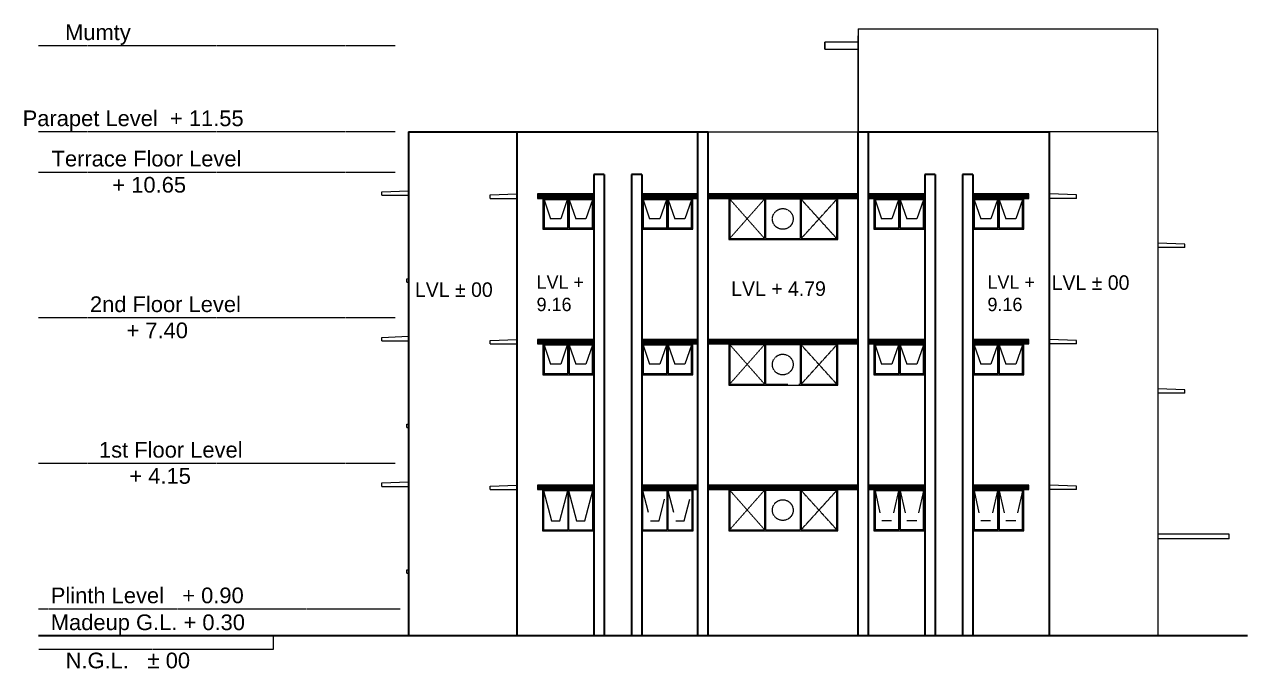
# Model space of a CAD drawing. Header units: metres. Extents: x 1545540 to 2027037, y 435419 to 693806.
# Drawn here: x 1896411 to 1923717, y 508900 to 523277 of the extents above; entities that cross this region are included whole.
import ezdxf

# ---------------------------------------------------------------- set-up
doc = ezdxf.new("R2010")
doc.units = ezdxf.units.M
doc.header["$LTSCALE"] = 1000
doc.linetypes.add('DASHED', pattern=[0.75, 0.5, -0.25])
for name, color, linetype, lineweight in [('2 elevation', 1, 'Continuous', 5), ('beam', 10, 'Continuous', 30), ('beam l', 10, 'Continuous', 20), ('chaja l', 7, 'Continuous', 15), ('coloum hatch', 254, 'Continuous', 9), ('Column', 252, 'Continuous', 30), ('elevation', 1, 'Continuous', 13), ('G.L', 7, 'Continuous', 30), ('plinth', 7, 'DASHED', 20), ('Ventilator', 6, 'DASHED', 18), ('Wall', 7, 'Continuous', 30), ('wall l', 7, 'Continuous', 20)]:
    doc.layers.add(name, color=color, linetype=linetype, lineweight=lineweight)
doc.layers.add('text', color=7, linetype='Continuous')
doc.styles.add('style1', font='')
doc.styles.get('style1').set_extended_font_data('Century Gothic')
pattern_1 = [(180, (5501782.88, 965922.53), (-9e-15, 28.75), [])]
pattern_2 = [(180, (5501782.88, 965923.088), (-9e-15, 28.75), [])]
pattern_3 = [(180, (5501782.88, 965922.81), (-9e-15, 28.75), [])]

# ---------------------------------------------------------------- blocks, each defined once
blk = doc.blocks.new('UIUI')
at = {"layer": 'Ventilator', "linetype": 'Continuous'}
for p, q in [((4358.611, -218.758), (4359.151, -218.758)), ((4358.611, -219.638), (4358.611, -218.758)), ((4358.621, -218.768), (4359.141, -218.768)), ((4358.621, -219.628), (4358.621, -218.768)), ((4359.141, -218.768), (4359.141, -219.628)), ((4359.151, -218.758), (4359.151, -219.638)), ((4359.172, -218.758), (4359.712, -218.758)), ((4359.172, -218.758), (4359.172, -219.638)), ((4359.182, -218.768), (4359.702, -218.768)), ((4359.182, -218.768), (4359.182, -219.628)), ((4359.702, -218.768), (4359.702, -219.628)), ((4359.712, -218.758), (4359.712, -219.638)), ((4359.151, -219.638), (4358.611, -219.638)), ((4359.141, -219.628), (4358.621, -219.628)), ((4359.712, -219.638), (4359.172, -219.638)), ((4359.702, -219.628), (4359.182, -219.628))]:
    blk.add_line(p, q, dxfattribs=at)
blk.add_lwpolyline([(4358.591, -218.738), (4359.732, -218.738), (4359.732, -219.658), (4358.591, -219.658)], close=True, dxfattribs=at)
blk = doc.blocks.new('5656')
at = {"layer": 'Ventilator', "linetype": 'Continuous'}
for p, q in [((3748.618, -755.235), (3749.158, -755.235)), ((3748.618, -755.884), (3748.618, -755.235)), ((3748.628, -755.245), (3749.148, -755.245)), ((3748.628, -755.874), (3748.628, -755.245)), ((3749.148, -755.245), (3749.148, -755.874)), ((3749.158, -755.235), (3749.158, -755.884)), ((3749.179, -755.235), (3749.719, -755.235)), ((3749.179, -755.235), (3749.179, -755.884)), ((3749.189, -755.245), (3749.709, -755.245)), ((3749.189, -755.245), (3749.189, -755.874)), ((3749.709, -755.245), (3749.709, -755.874)), ((3749.719, -755.235), (3749.719, -755.884)), ((3749.158, -755.884), (3748.618, -755.884)), ((3749.148, -755.874), (3748.628, -755.874)), ((3749.719, -755.884), (3749.179, -755.884)), ((3749.709, -755.874), (3749.189, -755.874))]:
    blk.add_line(p, q, dxfattribs=at)
blk.add_lwpolyline([(3748.598, -755.215), (3749.739, -755.215), (3749.739, -755.904), (3748.598, -755.904)], close=True, dxfattribs=at)
blk = doc.blocks.new('v3')
at = {"layer": 'Ventilator'}
for p, q in [((3730.565, -85.47), (3731.71, -85.47)), ((3730.585, -86.37), (3730.585, -85.49)), ((3731.128, -85.49), (3730.585, -85.49)), ((3730.762, -86.17), (3730.585, -85.49)), ((3731.128, -85.49), (3730.951, -86.17)), ((3731.128, -85.49), (3731.128, -86.37)), ((3731.69, -85.49), (3731.148, -85.49)), ((3731.148, -85.49), (3731.148, -86.37)), ((3731.325, -86.17), (3731.148, -85.49)), ((3731.69, -85.49), (3731.513, -86.17)), ((3730.951, -86.17), (3730.762, -86.17)), ((3731.097, -86.37), (3730.585, -86.37))]:
    blk.add_line(p, q, dxfattribs=at)
for points in [[(3731.71, -85.47), (3731.71, -86.39), (3730.565, -86.39), (3730.565, -85.47)], [(3731.128, -86.37), (3730.585, -86.37), (3730.585, -85.49)], [(3731.69, -85.49), (3731.69, -86.37), (3731.148, -86.37)], [(3731.513, -86.17), (3731.325, -86.17)]]:
    blk.add_lwpolyline(points, dxfattribs=at)

msp = doc.modelspace()

# ---------------------------------------------------------------- hatches: boundary and pattern name
at = {"layer": '2 elevation', "ltscale": 0.05}
h = msp.add_hatch(dxfattribs=at)
h.set_pattern_fill('ANSI31', color=256, scale=230, angle=315, style=0)
h.set_pattern_definition(pattern_1)
h.paths.add_polyline_path([(1907867.0706, 519496.2238), (1909122.0706, 519496.2238), (1909122.0706, 519396.2238), (1907981.0705, 519396.2238), (1907867.0706, 519396.2238)])
h = msp.add_hatch(dxfattribs=at)
h.set_pattern_fill('ANSI31', color=256, scale=230, angle=315, style=0)
h.set_pattern_definition(pattern_1)
h.paths.add_polyline_path([(1910192.0706, 519496.2238), (1911447.0705, 519496.2238), (1911447.0705, 519396.2238), (1910192.0706, 519396.2238)])
h = msp.add_hatch(dxfattribs=at)
h.set_pattern_fill('ANSI31', color=256, scale=230, angle=315, style=0)
h.set_pattern_definition(pattern_1)
h.paths.add_polyline_path([(1915027.0706, 519496.2238), (1915027.0706, 519396.2238), (1911677.0705, 519396.2238), (1911677.0705, 519496.2238)])
h = msp.add_hatch(dxfattribs=at)
h.set_pattern_fill('ANSI31', color=256, scale=230, angle=315, style=0)
h.set_pattern_definition(pattern_1)
h.paths.add_polyline_path([(1915257.0706, 519496.2238), (1916512.0706, 519496.2238), (1916512.0706, 519396.2238), (1915371.0706, 519396.2238), (1915257.0706, 519396.2238)])
h = msp.add_hatch(dxfattribs=at)
h.set_pattern_fill('ANSI31', color=256, scale=230, angle=315, style=0)
h.set_pattern_definition(pattern_1)
h.paths.add_polyline_path([(1917582.0706, 519496.2238), (1918837.0706, 519496.2238), (1918837.0706, 519396.2238), (1917582.0706, 519396.2238)])
h = msp.add_hatch(dxfattribs=at)
h.set_pattern_fill('ANSI31', color=256, scale=230, angle=315, style=0)
h.set_pattern_definition(pattern_3)
h.paths.add_polyline_path([(1907867.0705, 516246.5022), (1909122.0706, 516246.5022), (1909122.0706, 516146.5022), (1907981.0705, 516146.5022), (1907867.0705, 516146.5022)])
h = msp.add_hatch(dxfattribs=at)
h.set_pattern_fill('ANSI31', color=256, scale=230, angle=315, style=0)
h.set_pattern_definition(pattern_3)
h.paths.add_polyline_path([(1910192.0706, 516246.5022), (1911447.0705, 516246.5022), (1911447.0705, 516146.5022), (1910192.0706, 516146.5022)])
h = msp.add_hatch(dxfattribs=at)
h.set_pattern_fill('ANSI31', color=256, scale=230, angle=315, style=0)
h.set_pattern_definition(pattern_3)
h.paths.add_polyline_path([(1915027.0706, 516246.5022), (1915027.0706, 516146.5022), (1911677.0705, 516146.5022), (1911677.0705, 516246.5022)])
h = msp.add_hatch(dxfattribs=at)
h.set_pattern_fill('ANSI31', color=256, scale=230, angle=315, style=0)
h.set_pattern_definition(pattern_3)
h.paths.add_polyline_path([(1915257.0706, 516246.5022), (1916512.0706, 516246.5022), (1916512.0706, 516146.5022), (1915371.0706, 516146.5022), (1915257.0706, 516146.5022)])
h = msp.add_hatch(dxfattribs=at)
h.set_pattern_fill('ANSI31', color=256, scale=230, angle=315, style=0)
h.set_pattern_definition(pattern_3)
h.paths.add_polyline_path([(1917582.0706, 516246.5022), (1918837.0706, 516246.5022), (1918837.0706, 516146.5022), (1917582.0706, 516146.5022)])
h = msp.add_hatch(dxfattribs=at)
h.set_pattern_fill('ANSI31', color=256, scale=230, angle=315, style=0)
h.set_pattern_definition(pattern_2)
h.paths.add_polyline_path([(1907867.0705, 512996.7805), (1909122.0706, 512996.7805), (1909122.0706, 512896.7805), (1907981.0705, 512896.7805), (1907867.0705, 512896.7805)])
h = msp.add_hatch(dxfattribs=at)
h.set_pattern_fill('ANSI31', color=256, scale=230, angle=315, style=0)
h.set_pattern_definition(pattern_2)
h.paths.add_polyline_path([(1910192.0706, 512996.7805), (1911447.0705, 512996.7805), (1911447.0705, 512896.7805), (1910192.0706, 512896.7805)])
h = msp.add_hatch(dxfattribs=at)
h.set_pattern_fill('ANSI31', color=256, scale=230, angle=315, style=0)
h.set_pattern_definition(pattern_2)
h.paths.add_polyline_path([(1911677.0705, 512896.7805), (1911677.0705, 512996.7805), (1915027.0706, 512996.7805), (1915027.0706, 512896.7805)])
h = msp.add_hatch(dxfattribs=at)
h.set_pattern_fill('ANSI31', color=256, scale=230, angle=315, style=0)
h.set_pattern_definition(pattern_2)
h.paths.add_polyline_path([(1915257.0706, 512996.7805), (1916512.0706, 512996.7805), (1916512.0706, 512896.7805), (1915371.0706, 512896.7805), (1915257.0706, 512896.7805)])
h = msp.add_hatch(dxfattribs=at)
h.set_pattern_fill('ANSI31', color=256, scale=230, angle=315, style=0)
h.set_pattern_definition(pattern_2)
h.paths.add_polyline_path([(1917582.0706, 512996.7805), (1918837.0706, 512996.7805), (1918837.0706, 512896.7805), (1917582.0706, 512896.7805)])

# ---------------------------------------------------------------- linework, layer by layer
for p, q in [((1915027.0706, 523177.1267), (1921717.0705, 523177.1267)), ((1915027.0706, 523177.1267), (1915027.0706, 520877.059)), ((1915027.0706, 520877.059), (1915027.0706, 523020.2659)), ((1921717.0706, 520877.059), (1921717.0705, 523177.1267)), ((1914277.0705, 522726.7806), (1914277.0705, 522883.6414)), ((1904387.0707, 519467.0588), (1904582.7228, 519467.0588)), ((1904387.0712, 519542.059), (1904987.0706, 519567.059)), ((1904387.0712, 519467.059), (1904387.0712, 519542.059)), ((1904387.0712, 519467.059), (1904987.0706, 519467.059)), ((1922317.07, 518371.5022), (1921717.0706, 518396.5022)), ((1922317.07, 518296.5022), (1921717.0706, 518296.5022)), ((1922317.0705, 518296.502), (1922121.4183, 518296.502)), ((1922317.07, 518296.5022), (1922317.07, 518371.5022)), ((1904947.0706, 517602.0591), (1904987.0706, 517604.7401)), ((1904947.0706, 517527.0591), (1904947.0706, 517602.0591)), ((1904947.0706, 517527.0591), (1904987.0706, 517527.0591)), ((1904947.0706, 517527.0591), (1904987.0706, 517527.0591)), ((1904387.0707, 516217.0588), (1904582.7228, 516217.0588)), ((1904387.0712, 516292.059), (1904987.0706, 516317.059)), ((1904387.0712, 516217.059), (1904387.0712, 516292.059)), ((1904387.0712, 516217.059), (1904987.0706, 516217.059)), ((1918837.0706, 516146.5022), (1917582.0706, 516146.5022)), ((1922317.07, 515121.7806), (1921717.0706, 515146.7806)), ((1922317.07, 515046.7806), (1921717.0706, 515046.7806)), ((1922317.0705, 515046.7804), (1922121.4183, 515046.7804)), ((1922317.07, 515046.7806), (1922317.07, 515121.7806)), ((1904947.0706, 514352.0591), (1904987.0706, 514354.7401)), ((1904947.0706, 514277.0591), (1904947.0706, 514352.0591)), ((1904947.0706, 514277.0591), (1904987.0706, 514277.0591)), ((1904387.0707, 512967.0589), (1904582.7228, 512967.0589)), ((1904387.0712, 513042.0591), (1904987.0706, 513067.0591)), ((1904387.0712, 512967.0591), (1904387.0712, 513042.0591)), ((1904387.0712, 512967.0591), (1904987.0706, 512967.0591)), ((1918837.0706, 512896.7805), (1917582.0706, 512896.7805)), ((1923304.6461, 511897.0588), (1921717.0706, 511897.059)), ((1923304.6461, 511797.0588), (1921717.0706, 511797.059)), ((1923304.6466, 511797.0586), (1923108.9944, 511797.0588)), ((1923304.6461, 511797.0588), (1923304.6461, 511897.0588)), ((1904947.0706, 511102.0591), (1904987.0706, 511104.7401)), ((1904947.0706, 511027.0591), (1904947.0706, 511102.0591)), ((1904947.0706, 511027.0591), (1904987.0706, 511027.0591)), ((1904947.0706, 511027.0591), (1904987.0706, 511027.0591))]:
    msp.add_line(p, q, dxfattribs=at)
for points in [[(1915027.0706, 522883.6414), (1914277.0705, 522883.6414), (1914277.0705, 522726.7806), (1915027.0706, 522726.7806)], [(1916512.0706, 519496.2238), (1915257.0706, 519496.2238), (1915257.0706, 519396.2238), (1916512.0706, 519396.2238)], [(1918837.0706, 519496.2238), (1917582.0706, 519496.2238), (1917582.0706, 519396.2238), (1918837.0706, 519396.2238)], [(1916512.0706, 516246.5022), (1915257.0706, 516246.5022), (1915257.0706, 516146.5022), (1916512.0706, 516146.5022)], [(1918837.0706, 516246.5022), (1917582.0706, 516246.5022), (1917582.0706, 516146.5022), (1918837.0706, 516146.5022)], [(1911447.0705, 512996.7805), (1910192.0706, 512996.7805), (1910192.0706, 512896.7805), (1911447.0705, 512896.7805)], [(1915027.0706, 512996.7805), (1911677.0705, 512996.7805), (1911677.0705, 512896.7805), (1915027.0706, 512896.7805)], [(1916512.0706, 512996.7805), (1915257.0706, 512996.7805), (1915257.0706, 512896.7805), (1916512.0706, 512896.7805)], [(1918837.0706, 512996.7805), (1917582.0706, 512996.7805), (1917582.0706, 512896.7805), (1918837.0706, 512896.7805)]]:
    msp.add_lwpolyline(points, close=True, dxfattribs=at)
at = {"layer": 'beam', "ltscale": 0.05}
for p, q in [((1911447.0705, 519396.2238), (1910192.0706, 519396.2238)), ((1916512.0706, 519396.2238), (1915257.0706, 519396.2238)), ((1918837.0706, 519396.2238), (1917582.0706, 519396.2238)), ((1911447.0705, 516146.5022), (1910192.0706, 516146.5022)), ((1916512.0706, 516146.5022), (1915257.0706, 516146.5022)), ((1911447.0705, 512896.7805), (1910192.0706, 512896.7805)), ((1916512.0706, 512896.7805), (1915257.0706, 512896.7805))]:
    msp.add_line(p, q, dxfattribs=at)
at = {"layer": 'beam l', "ltscale": 0.05}
msp.add_line((1915027.0706, 512896.7805), (1911677.0705, 512896.7805), dxfattribs=at)
at = {"layer": 'chaja l', "ltscale": 0.05}
msp.add_line((1915027.0706, 520877.059), (1915027.0706, 521160.234), dxfattribs=at)
at = {"layer": 'coloum hatch', "ltscale": 0.05}
msp.add_line((1921717.0706, 520877.059), (1921717.0706, 509627.059), dxfattribs=at)
at = {"layer": 'Column', "ltscale": 0.05}
for p, q in [((1904987.0706, 520877.059), (1904987.0706, 509627.059)), ((1907407.0706, 520877.059), (1907407.0706, 509627.059)), ((1911447.0705, 509627.059), (1911447.0705, 520877.059)), ((1911677.0705, 509627.059), (1911677.0705, 520877.059)), ((1915027.0706, 509627.059), (1915027.0706, 520877.059)), ((1915257.0706, 509627.059), (1915257.0706, 520877.059)), ((1919297.0706, 509627.059), (1919297.0706, 520877.059))]:
    msp.add_line(p, q, dxfattribs=at)
at = {"layer": 'elevation', "ltscale": 0.05}
for p, q in [((1906807.0707, 519396.2235), (1907002.7228, 519396.2236)), ((1906807.0712, 519471.2238), (1907407.0706, 519496.2238)), ((1906807.0712, 519396.2238), (1906807.0712, 519471.2238)), ((1906807.0712, 519396.2238), (1907407.0706, 519396.2238)), ((1909122.0706, 519396.2238), (1907867.0705, 519396.2238)), ((1915027.0706, 519396.2238), (1911677.0705, 519396.2238)), ((1919897.07, 519471.2236), (1919297.0706, 519496.2236)), ((1919897.07, 519396.2236), (1919297.0706, 519396.2236)), ((1919897.0705, 519396.2234), (1919701.4183, 519396.2235)), ((1919897.07, 519396.2236), (1919897.07, 519471.2236)), ((1906807.0707, 516146.502), (1907002.7228, 516146.502)), ((1906807.0712, 516221.5022), (1907407.0706, 516246.5022)), ((1906807.0712, 516146.5022), (1906807.0712, 516221.5022)), ((1906807.0712, 516146.5022), (1907407.0706, 516146.5022)), ((1909122.0706, 516146.5022), (1907867.0705, 516146.5022)), ((1915026.9423, 516146.5022), (1911676.9423, 516146.5022)), ((1919897.07, 516221.5021), (1919297.0706, 516246.5021)), ((1919897.07, 516146.5021), (1919297.0706, 516146.5021)), ((1919897.0705, 516146.5018), (1919701.4183, 516146.5019)), ((1919897.07, 516146.5021), (1919897.07, 516221.5021)), ((1906807.0707, 512896.7804), (1907002.7228, 512896.7804)), ((1906807.0712, 512971.7806), (1907407.0706, 512996.7806)), ((1906807.0712, 512896.7806), (1906807.0712, 512971.7806)), ((1906807.0712, 512896.7806), (1907407.0706, 512896.7806)), ((1909122.0706, 512896.7805), (1907867.0705, 512896.7805)), ((1919897.07, 512971.7805), (1919297.0706, 512996.7805)), ((1919897.07, 512896.7805), (1919297.0706, 512896.7805)), ((1919897.0705, 512896.7803), (1919701.4183, 512896.7803)), ((1919897.07, 512896.7805), (1919897.07, 512971.7805))]:
    msp.add_line(p, q, dxfattribs=at)
for points in [[(1909122.0706, 519496.2238), (1907867.0706, 519496.2238), (1907867.0706, 519396.2238), (1909122.0706, 519396.2238)], [(1911447.0705, 519496.2238), (1910192.0706, 519496.2238), (1910192.0706, 519396.2238), (1911447.0706, 519396.2238)], [(1915027.0706, 519496.2238), (1911677.0705, 519496.2238), (1911677.0705, 519396.2238), (1915027.0706, 519396.2238)], [(1909122.0706, 516246.5022), (1907867.0705, 516246.5022), (1907867.0705, 516146.5022), (1909122.0706, 516146.5022)], [(1911447.0705, 516246.5022), (1910192.0706, 516246.5022), (1910192.0706, 516146.5022), (1911447.0705, 516146.5022)], [(1915027.0706, 516246.5022), (1911677.0705, 516246.5022), (1911677.0705, 516146.5022), (1915027.0706, 516146.5022)], [(1909122.0706, 512996.7805), (1907867.0705, 512996.7805), (1907867.0705, 512896.7805), (1909122.0706, 512896.7805)]]:
    msp.add_lwpolyline(points, close=True, dxfattribs=at)
at = {"layer": 'G.L', "ltscale": 0.05}
msp.add_line((1923717.0706, 509627.059), (1896724.2547, 509627.059), dxfattribs=at)
at = {"layer": 'plinth', "ltscale": 0.03}
for p, q in [((1904684.7337, 522796.8163), (1896724.2547, 522796.8163)), ((1904684.7337, 520877.059), (1896724.2547, 520877.059)), ((1904684.7337, 519976.2238), (1896724.2547, 519976.2238)), ((1904684.7337, 516726.5022), (1896724.2547, 516726.5022)), ((1904684.7337, 513476.7806), (1896724.2547, 513476.7806)), ((1904796.5923, 510227.059), (1896724.2547, 510227.059)), ((1901965.9724, 509627.059), (1901965.9724, 509327.059)), ((1901965.9724, 509327.059), (1896724.2547, 509327.059))]:
    msp.add_line(p, q, dxfattribs=at)
at = {"layer": 'Ventilator'}
for p, q in [((1908011.0705, 519366.2238), (1908158.0114, 518941.998)), ((1908531.0705, 519366.2238), (1908384.1296, 518941.998)), ((1908572.0706, 519366.2238), (1908719.0115, 518941.998)), ((1909092.0706, 519366.2238), (1908945.1297, 518941.998)), ((1910222.0706, 519366.2238), (1910369.0115, 518941.998)), ((1910742.0706, 519366.2238), (1910595.1297, 518941.998)), ((1910783.0706, 519366.2238), (1910930.0115, 518941.998)), ((1911303.0706, 519366.2238), (1911156.1297, 518941.998)), ((1915401.0705, 519366.2238), (1915548.0114, 518941.998)), ((1915921.0705, 519366.2238), (1915774.1296, 518941.998)), ((1915962.0706, 519366.2238), (1916109.0115, 518941.998)), ((1916482.0706, 519366.2238), (1916335.1297, 518941.998)), ((1917612.0706, 519366.2238), (1917759.0115, 518941.998)), ((1918132.0706, 519366.2238), (1917985.1297, 518941.998)), ((1918173.0706, 519366.2238), (1918320.0115, 518941.998)), ((1918693.0706, 519366.2238), (1918546.1297, 518941.998)), ((1908384.1296, 518941.998), (1908158.0114, 518941.998)), ((1908945.1297, 518941.998), (1908719.0115, 518941.998)), ((1910595.1297, 518941.998), (1910369.0115, 518941.998)), ((1911156.1297, 518941.998), (1910930.0115, 518941.998)), ((1915774.1296, 518941.998), (1915548.0114, 518941.998)), ((1916335.1297, 518941.998), (1916109.0115, 518941.998)), ((1917985.1297, 518941.998), (1917759.0115, 518941.998)), ((1918546.1297, 518941.998), (1918320.0115, 518941.998)), ((1908011.0705, 516116.5022), (1908158.0114, 515692.2765)), ((1908531.0705, 516116.5022), (1908384.1296, 515692.2765)), ((1908572.0706, 516116.5022), (1908719.0115, 515692.2765)), ((1909092.0706, 516116.5022), (1908945.1297, 515692.2765)), ((1910222.0706, 516116.5022), (1910369.0115, 515692.2765)), ((1910742.0706, 516116.5022), (1910595.1297, 515692.2765)), ((1910783.0706, 516116.5022), (1910930.0115, 515692.2765)), ((1911303.0706, 516116.5022), (1911156.1297, 515692.2765)), ((1915401.0705, 516116.5022), (1915548.0114, 515692.2765)), ((1915921.0705, 516116.5022), (1915774.1296, 515692.2765)), ((1915962.0706, 516116.5022), (1916109.0115, 515692.2765)), ((1916482.0706, 516116.5022), (1916335.1297, 515692.2765)), ((1917612.0706, 516116.5022), (1917759.0115, 515692.2765)), ((1918132.0706, 516116.5022), (1917985.1297, 515692.2765)), ((1918173.0706, 516116.5022), (1918320.0115, 515692.2765)), ((1918693.0706, 516116.5022), (1918546.1297, 515692.2765)), ((1908384.1296, 515692.2765), (1908158.0114, 515692.2765)), ((1908945.1297, 515692.2765), (1908719.0115, 515692.2765)), ((1910595.1297, 515692.2765), (1910369.0115, 515692.2765)), ((1911156.1297, 515692.2765), (1910930.0115, 515692.2765)), ((1915774.1296, 515692.2765), (1915548.0114, 515692.2765)), ((1916335.1297, 515692.2765), (1916109.0115, 515692.2765)), ((1917985.1297, 515692.2765), (1917759.0115, 515692.2765)), ((1918546.1297, 515692.2765), (1918320.0115, 515692.2765)), ((1912953.0705, 515246.5022), (1913729.0705, 515246.5022)), ((1910212.0706, 512876.7805), (1910388.9921, 512196.7805)), ((1910577.649, 512196.7805), (1910754.5706, 512876.7805)), ((1910774.5706, 512876.7805), (1910951.4921, 512196.7805)), ((1911140.149, 512196.7805), (1911317.0706, 512876.7805)), ((1915401.0706, 512866.7805), (1915551.4742, 512196.7805)), ((1915921.0706, 512866.7805), (1915770.6669, 512196.7805)), ((1915962.0706, 512866.7805), (1916112.4743, 512196.7805)), ((1916482.0706, 512866.7805), (1916331.6669, 512196.7805)), ((1917612.0706, 512866.7805), (1917762.4742, 512196.7805)), ((1918132.0706, 512866.7805), (1917981.6669, 512196.7805)), ((1918173.0706, 512866.7805), (1918323.4743, 512196.7805)), ((1918693.0706, 512866.7805), (1918542.6669, 512196.7805)), ((1910951.4921, 512196.7805), (1911140.149, 512196.7805)), ((1915770.6669, 512196.7805), (1915551.4742, 512196.7805)), ((1916331.6669, 512196.7805), (1916112.4743, 512196.7805)), ((1917981.6669, 512196.7805), (1917762.4742, 512196.7805)), ((1918542.6669, 512196.7805), (1918323.4743, 512196.7805))]:
    msp.add_line(p, q, dxfattribs=at)
at = {"layer": 'Ventilator', "linetype": 'Continuous'}
for p, q in [((1910752.0706, 519376.2238), (1910212.0706, 519376.2238)), ((1910212.0706, 519376.2238), (1910212.0706, 518726.5726)), ((1910742.0706, 519366.2238), (1910222.0706, 519366.2238)), ((1910222.0706, 519366.2238), (1910222.0706, 518736.5726)), ((1910742.0706, 519366.2238), (1910742.0706, 518736.5726)), ((1910752.0706, 519376.2238), (1910752.0706, 518726.5726)), ((1911313.0706, 519376.2238), (1910773.0706, 519376.2238)), ((1910773.0706, 519376.2238), (1910773.0706, 518726.5726)), ((1911303.0706, 519366.2238), (1910783.0706, 519366.2238)), ((1910783.0706, 519366.2238), (1910783.0706, 518736.5726)), ((1911303.0706, 518736.5726), (1911303.0706, 519366.2238)), ((1911313.0706, 518726.5726), (1911313.0706, 519376.2238)), ((1912137.0705, 519396.2238), (1912137.0705, 518476.2238)), ((1912137.0705, 519396.2238), (1914567.0706, 519396.2238)), ((1912157.0705, 519376.2238), (1912157.0705, 518496.2238)), ((1912933.0705, 519376.2238), (1912157.0705, 519376.2238)), ((1912933.0705, 519376.2238), (1912933.0705, 518496.2238)), ((1912953.0705, 519376.2238), (1912953.0705, 518496.2238)), ((1913729.0705, 519376.2238), (1912953.0705, 519376.2238)), ((1913729.0705, 519376.2238), (1913729.0705, 518496.2238)), ((1913749.0705, 519376.2238), (1913749.0705, 518496.2238)), ((1914547.0706, 519376.2238), (1913749.0705, 519376.2238)), ((1914547.0706, 518496.2238), (1914547.0706, 519376.2238)), ((1914567.0706, 518476.2238), (1914567.0706, 519396.2238)), ((1910212.0706, 518726.5726), (1910752.0706, 518726.5726)), ((1910222.0706, 518736.5726), (1910742.0706, 518736.5726)), ((1910773.0706, 518726.5726), (1911313.0706, 518726.5726)), ((1910783.0706, 518736.5726), (1911303.0706, 518736.5726)), ((1912137.0705, 518476.2238), (1914567.0706, 518476.2238)), ((1912157.0705, 518496.2238), (1912933.0705, 518496.2238)), ((1912953.0705, 518496.2238), (1913729.0705, 518496.2238)), ((1913749.0705, 518496.2238), (1914547.0706, 518496.2238)), ((1910752.0706, 516126.5022), (1910212.0706, 516126.5022)), ((1910212.0706, 516126.5022), (1910212.0706, 515476.851)), ((1910742.0706, 516116.5022), (1910222.0706, 516116.5022)), ((1910222.0706, 516116.5022), (1910222.0706, 515486.851)), ((1910742.0706, 516116.5022), (1910742.0706, 515486.851)), ((1910752.0706, 516126.5022), (1910752.0706, 515476.851)), ((1911313.0706, 516126.5022), (1910773.0706, 516126.5022)), ((1910773.0706, 516126.5022), (1910773.0706, 515476.851)), ((1911303.0706, 516116.5022), (1910783.0706, 516116.5022)), ((1910783.0706, 516116.5022), (1910783.0706, 515486.851)), ((1911303.0706, 515486.851), (1911303.0706, 516116.5022)), ((1911313.0706, 515476.851), (1911313.0706, 516126.5022)), ((1912137.0705, 516146.5022), (1912137.0705, 515226.5022)), ((1912137.0705, 516146.5022), (1914567.0706, 516146.5022)), ((1912157.0705, 516126.5022), (1912157.0705, 515246.5022)), ((1912933.0705, 516126.5022), (1912157.0705, 516126.5022)), ((1912933.0705, 516126.5022), (1912933.0705, 515246.5022)), ((1912953.0705, 516126.5022), (1912953.0705, 515246.5022)), ((1913729.0705, 516126.5022), (1912953.0705, 516126.5022)), ((1913729.0705, 516126.5022), (1913729.0705, 515246.5022)), ((1913749.0705, 516126.5022), (1913749.0705, 515246.5022)), ((1914547.0706, 516126.5022), (1913749.0705, 516126.5022)), ((1914547.0706, 515246.5022), (1914547.0706, 516126.5022)), ((1914567.0706, 515226.5022), (1914567.0706, 516146.5022)), ((1910212.0706, 515476.851), (1910752.0706, 515476.851)), ((1910222.0706, 515486.851), (1910742.0706, 515486.851)), ((1910773.0706, 515476.851), (1911313.0706, 515476.851)), ((1910783.0706, 515486.851), (1911303.0706, 515486.851)), ((1912137.0705, 515226.5022), (1914567.0706, 515226.5022)), ((1912157.0705, 515246.5022), (1912933.0705, 515246.5022)), ((1913749.0705, 515246.5022), (1914547.0706, 515246.5022)), ((1911337.0706, 512896.7805), (1910192.0706, 512896.7805)), ((1910212.0706, 512876.7805), (1910754.5706, 512876.7805)), ((1910754.5706, 512876.7805), (1910754.5706, 511996.7805)), ((1910774.5706, 512876.7805), (1910774.5706, 511996.7805)), ((1910774.5706, 512876.7805), (1911317.0706, 512876.7805)), ((1911317.0706, 511996.7805), (1911317.0706, 512876.7805)), ((1912137.0705, 512896.7805), (1912137.0705, 511976.7805)), ((1912137.0705, 512896.7805), (1914567.0706, 512896.7805)), ((1912157.0705, 512876.7805), (1912157.0705, 511996.7805)), ((1912933.0705, 512876.7805), (1912157.0705, 512876.7805)), ((1912933.0705, 512876.7805), (1912933.0705, 511996.7805)), ((1912953.0705, 512876.7805), (1912953.0705, 511996.7805)), ((1913729.0705, 512876.7805), (1912953.0705, 512876.7805)), ((1913729.0705, 512876.7805), (1913729.0705, 511996.7805)), ((1913749.0705, 512876.7805), (1913749.0705, 511996.7805)), ((1914547.0706, 512876.7805), (1913749.0705, 512876.7805)), ((1914547.0706, 511996.7805), (1914547.0706, 512876.7805)), ((1914567.0706, 511976.7805), (1914567.0706, 512896.7805)), ((1910805.0706, 511996.7805), (1911317.0706, 511996.7805)), ((1912157.0705, 511996.7805), (1912933.0705, 511996.7805)), ((1912953.0705, 511996.7805), (1913729.0705, 511996.7805)), ((1913749.0705, 511996.7805), (1914547.0706, 511996.7805)), ((1912137.0705, 511976.7805), (1914567.0706, 511976.7805))]:
    msp.add_line(p, q, dxfattribs=at)
at = {"layer": 'Ventilator', "ltscale": 0.003}
for p, q in [((1912157.0705, 519376.2238), (1912933.0705, 518496.2238)), ((1912157.0705, 518496.2238), (1912933.0705, 519376.2238)), ((1913749.0705, 519376.2238), (1914547.0706, 518496.2238)), ((1914547.0706, 519376.2238), (1913749.0705, 518496.2238)), ((1912157.0705, 516126.5022), (1912933.0705, 515246.5022)), ((1912157.0705, 515246.5022), (1912933.0705, 516126.5022)), ((1913749.0705, 516126.5022), (1914547.0706, 515246.5022)), ((1914547.0706, 516126.5022), (1913749.0705, 515246.5022)), ((1912157.0705, 512876.7805), (1912933.0705, 511996.7805)), ((1912157.0705, 511996.7805), (1912933.0705, 512876.7805)), ((1913749.0705, 512876.7805), (1914547.0706, 511996.7805)), ((1914547.0706, 512876.7805), (1913749.0705, 511996.7805))]:
    msp.add_line(p, q, dxfattribs=at)
at = {"layer": 'Ventilator', "linetype": 'Continuous'}
for points in [[(1911333.0706, 519396.2238), (1910192.0706, 519396.2238), (1910192.0706, 518706.5726), (1911333.0706, 518706.5726)], [(1911333.0706, 516146.5022), (1910192.0706, 516146.5022), (1910192.0706, 515456.851), (1911333.0706, 515456.851)]]:
    msp.add_lwpolyline(points, close=True, dxfattribs=at)
for points in [[(1910192.0706, 512896.7805), (1910192.0706, 511976.7805), (1911337.0706, 511976.7805), (1911337.0706, 512896.7805)], [(1910212.0706, 512876.7805), (1910212.0706, 511996.7805), (1910754.5706, 511996.7805)], [(1910774.5706, 511996.7805), (1911317.0706, 511996.7805), (1911317.0706, 512876.7805)]]:
    msp.add_lwpolyline(points, dxfattribs=at)
at = {"layer": 'Ventilator'}
msp.add_lwpolyline([(1910388.9921, 512196.7805), (1910577.649, 512196.7805)], dxfattribs=at)
at = {"layer": 'Ventilator', "ltscale": 0.003}
for centre in [(1913341.0705, 518936.2238), (1913341.0705, 515686.5022), (1913341.0705, 512436.7805)]:
    msp.add_circle(centre, 231.25, dxfattribs=at)
at = {"layer": 'Wall', "ltscale": 0.05}
for p, q in [((1904987.0706, 520877.059), (1911677.0705, 520877.059)), ((1915027.0706, 520877.059), (1919297.0706, 520877.059)), ((1909122.0706, 519927.059), (1909122.0706, 509627.059)), ((1909352.0706, 519927.059), (1909122.0706, 519927.059)), ((1909352.0706, 519927.059), (1909352.0706, 509627.059)), ((1909962.0706, 519927.059), (1909962.0706, 509627.059)), ((1910192.0706, 519927.059), (1909962.0706, 519927.059)), ((1910192.0706, 519927.059), (1910192.0706, 509627.059)), ((1916512.0706, 519927.059), (1916512.0706, 509627.059)), ((1916742.0706, 519927.059), (1916512.0706, 519927.059)), ((1916742.0706, 519927.059), (1916742.0706, 509627.059)), ((1917352.0706, 519927.059), (1917352.0706, 509627.059)), ((1917582.0706, 519927.059), (1917352.0706, 519927.059)), ((1917582.0706, 519927.059), (1917582.0706, 509627.059))]:
    msp.add_line(p, q, dxfattribs=at)
at = {"layer": 'wall l', "ltscale": 0.05}
for p, q in [((1911677.0705, 520877.059), (1915027.0706, 520877.059)), ((1921717.0706, 520877.059), (1919067.0706, 520877.059))]:
    msp.add_line(p, q, dxfattribs=at)

# ---------------------------------------------------------------- block references
at = {"layer": 'Ventilator', "xscale": -999.9999998279076, "yscale": 999.9999998279076, "zscale": 999.9999998279076}
for name, p in [('5656', (5657720.47, 1274611.0613)), ('5656', (5665110.47, 1274611.0613)), ('5656', (5667321.47, 1274611.0613)), ('5656', (5657720.47, 1271361.3397)), ('5656', (5665110.47, 1271361.3397)), ('5656', (5667321.47, 1271361.3397)), ('UIUI', (6275103.0356, 731635.2428)), ('UIUI', (6277314.0356, 731635.2428))]:
    msp.add_blockref(name, p, dxfattribs=at)
at = {"layer": 'Ventilator', "linetype": 'Continuous', "xscale": -999.9999998279076, "yscale": 999.9999998279076, "zscale": 999.9999998279076}
msp.add_blockref('v3', (5639687.4274, 598366.3937), dxfattribs=at)

# ---------------------------------------------------------------- texts
at = {"layer": 'text', "width": 26669.839272, "attachment_point": 1, "style": 'style1'}
for s, insert, char_height in [('{\\fArial|b0|i0|c0|p34;Mumty   \\P      }', (1897318.0121, 523277.3964), 350), ('{\\fArial|b0|i0|c0|p34;Parapet Level  + 11.55}', (1896371.0818, 521357.6391), 350), ('{\\fArial|b0|i0|c0|p34;Terrace Floor Level   \\P          + 10.65}', (1897015.9291, 520457.6391), 350), ('{\\H1.083x;LVL ± 00}', (1905129.2266, 517520.6275), 300), ('LVL + \\P9.16', (1907844.7403, 517678.4178), 300), ('{\\H1.083x;LVL + 4.79}', (1912189.536, 517543.4782), 300), ('LVL + \\P9.16', (1917910.3397, 517678.4178), 300), ('{\\H1.083x;LVL ± 00}', (1919344.4061, 517678.0176), 300), ('{\\fArial|b0|i0|c0|p34;2nd Floor Level  \\P      + 7.40 }', (1897873.6481, 517207.8471), 350), ('{\\fArial|b0|i0|c0|p34;1st Floor Level   \\P     + 4.15}', (1898074.5202, 513958.1959), 350), ('{\\fArial|b0|i0|c0|p34;Plinth Level   + 0.90 }', (1896998.937, 510707.6391), 350), ('{\\fArial|b0|i0|c0|p34;Madeup G.L. + 0.30 }', (1896998.937, 510107.6391), 350), ('{\\fArial|b0|i0|c0|p34;N.G.L.   \\fCentury Gothic|b0|i0|c0|p34;\\H1.083x;±\\fArial|b0|i0|c0|p34;\\H0.92336x; 00}', (1897330.4043, 509284.3671), 349.9999999)]:
    msp.add_mtext(s, dxfattribs=dict(at, insert=insert, char_height=char_height))

doc.saveas('drawing.dxf')
